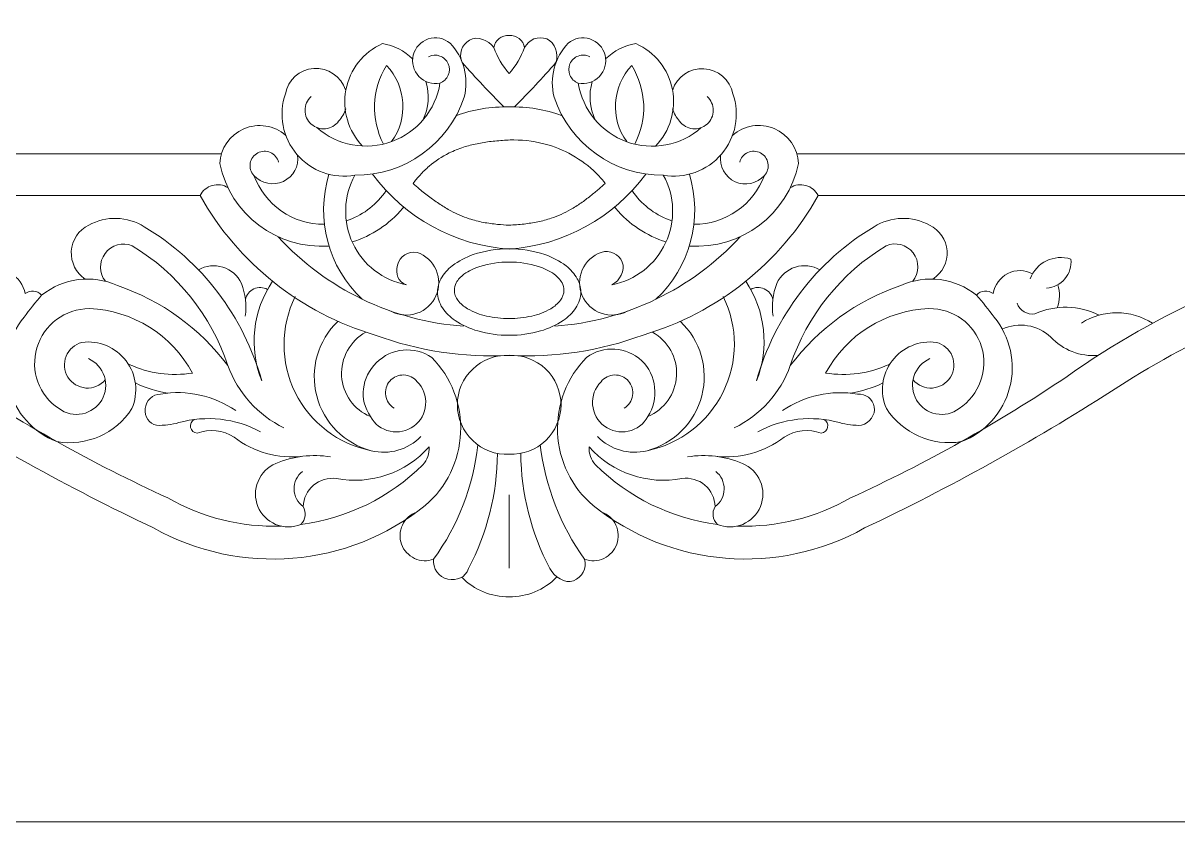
# Model space of a CAD drawing. Header units: millimetres. Extents: x 4882 to 5126, y 3141 to 3427.
# Drawn here: x 4941.2 to 5042.1, y 3304.5 to 3374.4 of the extents above; entities that cross this region are included whole.
import ezdxf

# ---------------------------------------------------------------- set-up
doc = ezdxf.new("R2010")
doc.units = ezdxf.units.MM
doc.header["$MEASUREMENT"] = 0
doc.layers.add('SITARA ALL', color=18, linetype='Continuous', true_color=0x000000)

msp = doc.modelspace()

# ---------------------------------------------------------------- linework, layer by layer
at = {"layer": 'SITARA ALL', "lineweight": 9}
for points, knots in [([(4881.69, 3426.53), (4881.69, 3426.53), (5125.69, 3426.53), (5125.69, 3426.53), (5125.69, 3426.53), (5125.69, 3304.53), (5125.69, 3304.53), (5125.69, 3304.53), (4881.69, 3304.53), (4881.69, 3304.53), (4881.69, 3304.53), (4881.69, 3426.53), (4881.69, 3426.53)], [0, 0, 0, 0, 0.25, 0.25, 0.25, 0.5, 0.5, 0.5, 0.75, 0.75, 0.75, 1, 1, 1, 1]), ([(4970.21, 3361.08), (4974.54, 3361.04), (4978.39, 3363.79), (4979.76, 3367.9), (4980.19, 3369.58), (4979.72, 3371.37), (4978.52, 3372.63), (4977.99, 3373.06), (4977.28, 3373.2), (4976.62, 3372.99), (4975.97, 3372.77), (4975.48, 3372.24), (4975.31, 3371.58), (4975.14, 3370.91), (4975.33, 3370.21), (4975.8, 3369.71), (4976.28, 3369.22), (4976.97, 3369), (4977.64, 3369.13), (4977.97, 3369.25), (4978.23, 3369.5), (4978.37, 3369.82), (4978.51, 3370.14), (4978.51, 3370.5), (4978.37, 3370.82), (4978.23, 3371.14), (4977.97, 3371.38), (4977.64, 3371.5), (4977.32, 3371.62), (4976.96, 3371.6), (4976.65, 3371.44)], [0, 0, 0, 0, 0.090909, 0.090909, 0.090909, 0.181818, 0.181818, 0.181818, 0.272727, 0.272727, 0.272727, 0.363636, 0.363636, 0.363636, 0.454545, 0.454545, 0.454545, 0.545455, 0.545455, 0.545455, 0.636364, 0.636364, 0.636364, 0.727273, 0.727273, 0.727273, 0.818182, 0.818182, 0.818182, 1, 1, 1, 1]), ([(4983.21, 3367.06), (4981.97, 3368.31), (4980.76, 3369.59), (4979.59, 3370.92), (4979.25, 3371.64), (4979.52, 3372.5), (4980.22, 3372.89), (4980.91, 3373.29), (4981.9, 3372.89), (4982.34, 3372.23), (4982.45, 3372.87), (4983.03, 3373.33), (4983.69, 3373.3), (4984.34, 3373.33), (4984.92, 3372.87), (4985.04, 3372.23), (4985.38, 3372.95), (4986.23, 3373.28), (4986.97, 3372.99), (4987.71, 3372.69), (4988.02, 3371.68), (4987.78, 3370.92), (4986.61, 3369.59), (4985.41, 3368.31), (4984.16, 3367.06)], [0, 0, 0, 0, 0.111111, 0.111111, 0.111111, 0.222222, 0.222222, 0.222222, 0.333333, 0.333333, 0.333333, 0.444444, 0.444444, 0.444444, 0.555556, 0.555556, 0.555556, 0.666667, 0.666667, 0.666667, 0.777778, 0.777778, 0.777778, 1, 1, 1, 1]), ([(4997.16, 3361.08), (4992.84, 3361.04), (4988.98, 3363.79), (4987.62, 3367.9), (4987.19, 3369.58), (4987.65, 3371.37), (4988.85, 3372.63), (4989.38, 3373.06), (4990.1, 3373.2), (4990.75, 3372.99), (4991.4, 3372.78), (4991.9, 3372.24), (4992.07, 3371.58), (4992.23, 3370.91), (4992.05, 3370.21), (4991.58, 3369.71), (4991.11, 3369.22), (4990.41, 3369), (4989.73, 3369.13), (4989.41, 3369.25), (4989.14, 3369.5), (4989, 3369.82), (4988.86, 3370.13), (4988.86, 3370.5), (4989, 3370.82), (4989.14, 3371.14), (4989.4, 3371.38), (4989.73, 3371.5), (4990.06, 3371.62), (4990.42, 3371.6), (4990.73, 3371.44)], [0, 0, 0, 0, 0.090909, 0.090909, 0.090909, 0.181818, 0.181818, 0.181818, 0.272727, 0.272727, 0.272727, 0.363636, 0.363636, 0.363636, 0.454545, 0.454545, 0.454545, 0.545455, 0.545455, 0.545455, 0.636364, 0.636364, 0.636364, 0.727273, 0.727273, 0.727273, 0.818182, 0.818182, 0.818182, 1, 1, 1, 1]), ([(4975.25, 3371.24), (4974.54, 3371.96), (4973.61, 3372.43), (4972.61, 3372.58), (4970.95, 3371.83), (4969.76, 3370.33), (4969.42, 3368.54), (4969.08, 3366.76), (4969.62, 3364.93), (4970.88, 3363.63)], [0, 0, 0, 0, 0.25, 0.25, 0.25, 0.5, 0.5, 0.5, 1, 1, 1, 1]), ([(4985.04, 3372.23), (4984.72, 3371.4), (4984.27, 3370.63), (4983.69, 3369.96), (4983.11, 3370.63), (4982.65, 3371.4), (4982.34, 3372.23)], [0, 0, 0, 0, 0.333333, 0.333333, 0.333333, 1, 1, 1, 1]), ([(4992.12, 3371.24), (4992.84, 3371.96), (4993.76, 3372.43), (4994.77, 3372.58), (4996.42, 3371.84), (4997.61, 3370.34), (4997.96, 3368.56), (4998.3, 3366.78), (4997.75, 3364.93), (4996.49, 3363.63)], [0, 0, 0, 0, 0.25, 0.25, 0.25, 0.5, 0.5, 0.5, 1, 1, 1, 1]), ([(4973.38, 3349.18), (4974.07, 3348.81), (4974.89, 3348.75), (4975.63, 3349), (4976.38, 3349.26), (4976.98, 3349.81), (4977.29, 3350.53), (4977.61, 3351.25), (4977.61, 3352.07), (4977.3, 3352.79), (4976.98, 3353.51), (4976.38, 3354.07), (4975.64, 3354.33), (4974.86, 3354.46), (4974.12, 3353.97), (4973.93, 3353.21), (4973.74, 3352.44), (4973.96, 3351.75), (4974.71, 3351.5), (4972.65, 3351.89), (4970.91, 3353.24), (4970.02, 3355.13), (4969.13, 3357.02), (4969.2, 3359.24), (4970.21, 3361.08), (4968.32, 3360.74), (4966.39, 3361.43), (4965.14, 3362.89), (4963.89, 3364.35), (4963.51, 3366.38), (4964.13, 3368.2), (4964.36, 3369.42), (4965.38, 3370.33), (4966.61, 3370.42), (4967.85, 3370.51), (4969, 3369.7), (4969.4, 3368.53)], [0, 0, 0, 0, 0.076923, 0.076923, 0.076923, 0.153846, 0.153846, 0.153846, 0.230769, 0.230769, 0.230769, 0.307692, 0.307692, 0.307692, 0.384615, 0.384615, 0.384615, 0.461538, 0.461538, 0.461538, 0.538462, 0.538462, 0.538462, 0.615385, 0.615385, 0.615385, 0.692308, 0.692308, 0.692308, 0.769231, 0.769231, 0.769231, 0.846154, 0.846154, 0.846154, 1, 1, 1, 1]), ([(4973.42, 3364.01), (4974.89, 3366.05), (4974.7, 3368.84), (4972.97, 3370.66), (4971.67, 3368.58), (4971.57, 3365.97), (4972.71, 3363.8)], [0, 0, 0, 0, 0.333333, 0.333333, 0.333333, 1, 1, 1, 1]), ([(4993.99, 3349.18), (4993.3, 3348.81), (4992.49, 3348.75), (4991.74, 3349), (4991, 3349.26), (4990.4, 3349.81), (4990.08, 3350.53), (4989.76, 3351.25), (4989.76, 3352.07), (4990.08, 3352.79), (4990.39, 3353.51), (4990.99, 3354.07), (4991.73, 3354.33), (4992.47, 3354.57), (4993.28, 3354.2), (4993.58, 3353.48), (4993.87, 3352.76), (4993.36, 3351.85), (4992.67, 3351.5), (4994.72, 3351.89), (4996.47, 3353.25), (4997.36, 3355.15), (4998.25, 3357.05), (4998.18, 3359.24), (4997.16, 3361.08), (4999.06, 3360.75), (5000.99, 3361.45), (5002.24, 3362.91), (5003.49, 3364.38), (5003.87, 3366.38), (5003.24, 3368.2), (5002.99, 3369.42), (5001.95, 3370.32), (5000.71, 3370.38), (4999.47, 3370.45), (4998.35, 3369.71), (4997.98, 3368.53)], [0, 0, 0, 0, 0.076923, 0.076923, 0.076923, 0.153846, 0.153846, 0.153846, 0.230769, 0.230769, 0.230769, 0.307692, 0.307692, 0.307692, 0.384615, 0.384615, 0.384615, 0.461538, 0.461538, 0.461538, 0.538462, 0.538462, 0.538462, 0.615385, 0.615385, 0.615385, 0.692308, 0.692308, 0.692308, 0.769231, 0.769231, 0.769231, 0.846154, 0.846154, 0.846154, 1, 1, 1, 1]), ([(4993.96, 3364.01), (4992.49, 3366.04), (4992.68, 3368.84), (4994.4, 3370.66), (4995.7, 3368.58), (4995.8, 3365.97), (4994.66, 3363.8)], [0, 0, 0, 0, 0.333333, 0.333333, 0.333333, 1, 1, 1, 1]), ([(4966.89, 3365.24), (4968.69, 3363.67), (4971.19, 3363.2), (4973.43, 3364.02), (4975.67, 3364.84), (4977.28, 3366.78), (4977.64, 3369.13)], [0, 0, 0, 0, 0.333333, 0.333333, 0.333333, 1, 1, 1, 1]), ([(5000.48, 3365.24), (4998.7, 3363.67), (4996.2, 3363.19), (4993.97, 3364), (4991.73, 3364.8), (4990.11, 3366.79), (4989.73, 3369.13)], [0, 0, 0, 0, 0.333333, 0.333333, 0.333333, 1, 1, 1, 1]), ([(4966.38, 3367.96), (4966.04, 3367.65), (4965.85, 3367.21), (4965.85, 3366.75), (4965.85, 3366.29), (4966.04, 3365.85), (4966.39, 3365.55), (4966.73, 3365.24), (4967.19, 3365.09), (4967.64, 3365.14), (4968.1, 3365.19), (4968.51, 3365.43), (4968.78, 3365.8), (4969.07, 3366.11), (4969.29, 3366.48), (4969.41, 3366.88)], [0, 0, 0, 0, 0.166667, 0.166667, 0.166667, 0.333333, 0.333333, 0.333333, 0.5, 0.5, 0.5, 0.666667, 0.666667, 0.666667, 1, 1, 1, 1]), ([(5000.99, 3367.96), (5001.33, 3367.65), (5001.53, 3367.21), (5001.53, 3366.75), (5001.53, 3366.29), (5001.33, 3365.85), (5000.99, 3365.55), (5000.65, 3365.24), (5000.19, 3365.09), (4999.73, 3365.14), (4999.28, 3365.19), (4998.86, 3365.43), (4998.59, 3365.8), (4998.3, 3366.11), (4998.09, 3366.48), (4997.96, 3366.88)], [0, 0, 0, 0, 0.166667, 0.166667, 0.166667, 0.333333, 0.333333, 0.333333, 0.5, 0.5, 0.5, 0.666667, 0.666667, 0.666667, 1, 1, 1, 1]), ([(4979.05, 3366.27), (4980.53, 3366.83), (4982.11, 3367.09), (4983.69, 3367.05), (4985.27, 3367.09), (4986.84, 3366.83), (4988.32, 3366.27)], [0, 0, 0, 0, 0.333333, 0.333333, 0.333333, 1, 1, 1, 1]), ([(4964.17, 3364.56), (4963.16, 3365.44), (4961.73, 3365.66), (4960.5, 3365.13), (4959.28, 3364.6), (4958.45, 3363.44), (4958.39, 3362.1), (4959.33, 3357.65), (4963.4, 3354.57), (4967.94, 3354.88)], [0, 0, 0, 0, 0.25, 0.25, 0.25, 0.5, 0.5, 0.5, 1, 1, 1, 1]), ([(5003.21, 3364.56), (5004.21, 3365.44), (5005.63, 3365.67), (5006.86, 3365.15), (5008.09, 3364.63), (5008.91, 3363.44), (5008.99, 3362.1), (5008.05, 3357.65), (5003.97, 3354.57), (4999.43, 3354.88)], [0, 0, 0, 0, 0.25, 0.25, 0.25, 0.5, 0.5, 0.5, 1, 1, 1, 1]), ([(4991.54, 3361.02), (4990.31, 3362.3), (4988.77, 3363.23), (4987.07, 3363.73), (4986.11, 3364.01), (4985.11, 3364.16), (4984.11, 3364.16), (4983.89, 3364.16), (4983.67, 3364.16), (4983.45, 3364.14), (4983, 3364.12), (4982.56, 3364.08), (4982.12, 3364.03), (4981.7, 3363.98), (4981.29, 3363.91), (4980.88, 3363.83), (4980.48, 3363.75), (4980.09, 3363.65), (4979.7, 3363.53), (4979.27, 3363.39), (4978.85, 3363.22), (4978.45, 3363.02), (4977.82, 3362.71), (4977.23, 3362.32), (4976.7, 3361.86), (4976.41, 3361.62), (4976.15, 3361.36), (4975.9, 3361.09), (4975.68, 3360.86), (4975.48, 3360.61), (4975.29, 3360.36), (4975.47, 3360.19), (4975.65, 3360.03), (4975.84, 3359.87), (4976.15, 3359.63), (4976.45, 3359.39), (4976.76, 3359.15), (4977.05, 3358.94), (4977.35, 3358.73), (4977.65, 3358.53), (4977.96, 3358.32), (4978.27, 3358.13), (4978.6, 3357.96), (4979.11, 3357.68), (4979.65, 3357.45), (4980.2, 3357.27), (4980.61, 3357.14), (4981.02, 3357.03), (4981.44, 3356.95), (4981.85, 3356.88), (4982.27, 3356.82), (4982.68, 3356.78), (4983.01, 3356.74), (4983.35, 3356.72), (4983.68, 3356.71), (4984.12, 3356.73), (4984.55, 3356.76), (4984.99, 3356.81), (4985.39, 3356.86), (4985.79, 3356.92), (4986.19, 3357), (4986.58, 3357.08), (4986.97, 3357.19), (4987.35, 3357.31), (4987.94, 3357.5), (4988.52, 3357.76), (4989.06, 3358.07), (4989.37, 3358.24), (4989.67, 3358.44), (4989.96, 3358.64), (4990.25, 3358.84), (4990.53, 3359.05), (4990.8, 3359.27), (4991.05, 3359.47), (4991.29, 3359.67), (4991.53, 3359.87), (4991.72, 3360.03), (4991.9, 3360.19), (4992.08, 3360.36), (4991.91, 3360.59), (4991.73, 3360.81), (4991.54, 3361.02)], [0, 0, 0, 0, 0.037037, 0.037037, 0.037037, 0.074074, 0.074074, 0.074074, 0.111111, 0.111111, 0.111111, 0.148148, 0.148148, 0.148148, 0.185185, 0.185185, 0.185185, 0.222222, 0.222222, 0.222222, 0.259259, 0.259259, 0.259259, 0.296296, 0.296296, 0.296296, 0.333333, 0.333333, 0.333333, 0.37037, 0.37037, 0.37037, 0.407407, 0.407407, 0.407407, 0.444444, 0.444444, 0.444444, 0.481481, 0.481481, 0.481481, 0.518519, 0.518519, 0.518519, 0.555556, 0.555556, 0.555556, 0.592593, 0.592593, 0.592593, 0.62963, 0.62963, 0.62963, 0.666667, 0.666667, 0.666667, 0.703704, 0.703704, 0.703704, 0.740741, 0.740741, 0.740741, 0.777778, 0.777778, 0.777778, 0.814815, 0.814815, 0.814815, 0.851852, 0.851852, 0.851852, 0.888889, 0.888889, 0.888889, 0.925926, 0.925926, 0.925926, 0.962963, 0.962963, 0.962963, 1, 1, 1, 1]), ([(4958.53, 3362.94), (4958.53, 3362.94), (4883.69, 3362.94), (4883.69, 3362.94), (4883.69, 3362.94), (4883.69, 3342.84), (4883.69, 3342.84), (4884.52, 3341.06), (4886.64, 3340.29), (4888.42, 3341.12), (4890.2, 3341.94), (4891.02, 3341.17), (4890.21, 3342.96)], [0, 0, 0, 0, 0.2, 0.2, 0.2, 0.4, 0.4, 0.4, 0.6, 0.6, 0.6, 1, 1, 1, 1]), ([(4963.54, 3362.21), (4963.44, 3362.59), (4963.18, 3362.91), (4962.82, 3363.06), (4962.47, 3363.22), (4962.06, 3363.21), (4961.72, 3363.03), (4961.37, 3362.84), (4961.13, 3362.51), (4961.06, 3362.13), (4961, 3361.74), (4961.11, 3361.35), (4961.38, 3361.06), (4962.32, 3358.48), (4964.79, 3356.76), (4967.54, 3356.79)], [0, 0, 0, 0, 0.166667, 0.166667, 0.166667, 0.333333, 0.333333, 0.333333, 0.5, 0.5, 0.5, 0.666667, 0.666667, 0.666667, 1, 1, 1, 1]), ([(5003.84, 3362.21), (5003.93, 3362.59), (5004.19, 3362.91), (5004.55, 3363.06), (5004.9, 3363.22), (5005.31, 3363.21), (5005.66, 3363.03), (5006, 3362.84), (5006.24, 3362.51), (5006.31, 3362.13), (5006.38, 3361.74), (5006.26, 3361.35), (5006, 3361.06), (5005.06, 3358.48), (5002.59, 3356.77), (4999.84, 3356.79)], [0, 0, 0, 0, 0.166667, 0.166667, 0.166667, 0.333333, 0.333333, 0.333333, 0.5, 0.5, 0.5, 0.666667, 0.666667, 0.666667, 1, 1, 1, 1]), ([(5008.84, 3362.94), (5008.84, 3362.94), (5083.69, 3362.94), (5083.69, 3362.94), (5083.69, 3362.94), (5083.69, 3342.84), (5083.69, 3342.84), (5083.65, 3341.05), (5082.18, 3339.62), (5080.39, 3339.64), (5078.6, 3339.66), (5077.16, 3341.17), (5077.16, 3342.96), (5076.57, 3342.92), (5076.03, 3342.59), (5075.71, 3342.09), (5075.04, 3341.21), (5073.89, 3340.85), (5072.84, 3341.18), (5072.13, 3338.08), (5069.59, 3335.74), (5066.44, 3335.29), (5063.3, 3334.85), (5060.17, 3336.45), (5058.64, 3339.23), (5058.02, 3340.31), (5057.91, 3341.6), (5058.31, 3342.78), (5058.72, 3343.95), (5059.62, 3344.89), (5060.77, 3345.36), (5061.92, 3345.83), (5063.22, 3345.78), (5064.33, 3345.22), (5065.44, 3344.67), (5066.26, 3343.65), (5066.57, 3342.45), (5066.87, 3341.61), (5066.78, 3340.68), (5066.33, 3339.91), (5065.87, 3339.14), (5065.09, 3338.61), (5064.21, 3338.46), (5063.33, 3338.32), (5062.43, 3338.57), (5061.75, 3339.16), (5061.07, 3339.75), (5060.69, 3340.61), (5060.71, 3341.5), (5060.74, 3342.04), (5061, 3342.54), (5061.42, 3342.88), (5061.85, 3343.21), (5062.4, 3343.33), (5062.93, 3343.22), (5063.46, 3343.12), (5063.92, 3342.78), (5064.18, 3342.31), (5064.44, 3341.83), (5064.48, 3341.26), (5064.28, 3340.76)], [0, 0, 0, 0, 0.047619, 0.047619, 0.047619, 0.095238, 0.095238, 0.095238, 0.142857, 0.142857, 0.142857, 0.190476, 0.190476, 0.190476, 0.238095, 0.238095, 0.238095, 0.285714, 0.285714, 0.285714, 0.333333, 0.333333, 0.333333, 0.380952, 0.380952, 0.380952, 0.428571, 0.428571, 0.428571, 0.47619, 0.47619, 0.47619, 0.52381, 0.52381, 0.52381, 0.571429, 0.571429, 0.571429, 0.619048, 0.619048, 0.619048, 0.666667, 0.666667, 0.666667, 0.714286, 0.714286, 0.714286, 0.761905, 0.761905, 0.761905, 0.809524, 0.809524, 0.809524, 0.857143, 0.857143, 0.857143, 0.904762, 0.904762, 0.904762, 1, 1, 1, 1]), ([(4961.38, 3361.06), (4962.03, 3360.34), (4963.08, 3360.12), (4963.96, 3360.54), (4964.84, 3360.95), (4965.35, 3361.86), (4965.2, 3362.83)], [0, 0, 0, 0, 0.333333, 0.333333, 0.333333, 1, 1, 1, 1]), ([(5006, 3361.06), (5005.36, 3360.33), (5004.32, 3360.11), (5003.44, 3360.5), (5002.55, 3360.9), (5002.04, 3361.87), (5002.17, 3362.83)], [0, 0, 0, 0, 0.333333, 0.333333, 0.333333, 1, 1, 1, 1]), ([(4995.63, 3361.18), (4992.81, 3357.34), (4988.44, 3354.94), (4983.69, 3354.61), (4978.94, 3354.94), (4974.57, 3357.34), (4971.75, 3361.18)], [0, 0, 0, 0, 0.333333, 0.333333, 0.333333, 1, 1, 1, 1]), ([(4956.68, 3359.29), (4956.68, 3359.29), (4887.09, 3359.29), (4887.09, 3359.29), (4887.09, 3359.29), (4887.09, 3353.98), (4887.09, 3353.98), (4889.67, 3358.37), (4895.23, 3359.99), (4899.77, 3357.69), (4902.41, 3356.36), (4905.29, 3355.56), (4908.24, 3355.35), (4904.37, 3355.89), (4900.49, 3354.54), (4897.78, 3351.73), (4895.07, 3348.92), (4893.87, 3345.02), (4894.54, 3341.18), (4895.27, 3338.07), (4897.84, 3335.75), (4901, 3335.33), (4904.16, 3334.91), (4907.22, 3336.43), (4908.74, 3339.23), (4909.35, 3340.31), (4909.47, 3341.61), (4909.06, 3342.78), (4908.65, 3343.96), (4907.76, 3344.9), (4906.61, 3345.36), (4905.45, 3345.83), (4904.16, 3345.78), (4903.04, 3345.22), (4901.93, 3344.66), (4901.12, 3343.66), (4900.8, 3342.45), (4900.5, 3341.61), (4900.6, 3340.67), (4901.05, 3339.9), (4901.51, 3339.13), (4902.28, 3338.6), (4903.16, 3338.46), (4904.05, 3338.32), (4904.95, 3338.58), (4905.63, 3339.16), (4906.3, 3339.75), (4906.68, 3340.61), (4906.66, 3341.5), (4906.64, 3342.04), (4906.38, 3342.55), (4905.95, 3342.88), (4905.52, 3343.21), (4904.97, 3343.34), (4904.44, 3343.22), (4903.91, 3343.11), (4903.46, 3342.78), (4903.2, 3342.3), (4902.94, 3341.83), (4902.9, 3341.26), (4903.09, 3340.76)], [0, 0, 0, 0, 0.047619, 0.047619, 0.047619, 0.095238, 0.095238, 0.095238, 0.142857, 0.142857, 0.142857, 0.190476, 0.190476, 0.190476, 0.238095, 0.238095, 0.238095, 0.285714, 0.285714, 0.285714, 0.333333, 0.333333, 0.333333, 0.380952, 0.380952, 0.380952, 0.428571, 0.428571, 0.428571, 0.47619, 0.47619, 0.47619, 0.52381, 0.52381, 0.52381, 0.571429, 0.571429, 0.571429, 0.619048, 0.619048, 0.619048, 0.666667, 0.666667, 0.666667, 0.714286, 0.714286, 0.714286, 0.761905, 0.761905, 0.761905, 0.809524, 0.809524, 0.809524, 0.857143, 0.857143, 0.857143, 0.904762, 0.904762, 0.904762, 1, 1, 1, 1]), ([(5008.26, 3359.98), (5008.67, 3360.24), (5009.16, 3360.31), (5009.63, 3360.18), (5010.09, 3360.05), (5010.48, 3359.73), (5010.7, 3359.29), (5007.39, 3353.39), (5001.89, 3349.01), (4995.39, 3347.1), (4991.65, 3345.72), (4987.67, 3345.11), (4983.69, 3345.32), (4979.71, 3345.11), (4975.72, 3345.72), (4971.98, 3347.1), (4965.49, 3349.01), (4959.99, 3353.39), (4956.68, 3359.29), (4956.89, 3359.73), (4957.28, 3360.05), (4957.74, 3360.18), (4958.21, 3360.31), (4958.71, 3360.24), (4959.12, 3359.98)], [0, 0, 0, 0, 0.111111, 0.111111, 0.111111, 0.222222, 0.222222, 0.222222, 0.333333, 0.333333, 0.333333, 0.444444, 0.444444, 0.444444, 0.555556, 0.555556, 0.555556, 0.666667, 0.666667, 0.666667, 0.777778, 0.777778, 0.777778, 1, 1, 1, 1]), ([(5010.7, 3359.29), (5010.7, 3359.29), (5080.28, 3359.29), (5080.28, 3359.29), (5080.28, 3359.29), (5080.28, 3353.98), (5080.28, 3353.98), (5077.7, 3358.37), (5072.15, 3360), (5067.61, 3357.69), (5064.97, 3356.36), (5062.09, 3355.56), (5059.14, 3355.35), (5062.99, 3355.89), (5066.88, 3354.56), (5069.58, 3351.76), (5072.29, 3348.96), (5073.5, 3345.01), (5072.84, 3341.18)], [0, 0, 0, 0, 0.142857, 0.142857, 0.142857, 0.285714, 0.285714, 0.285714, 0.428571, 0.428571, 0.428571, 0.571429, 0.571429, 0.571429, 0.714286, 0.714286, 0.714286, 1, 1, 1, 1]), ([(4969.45, 3357.09), (4970.79, 3357.52), (4971.96, 3358.37), (4972.78, 3359.52), (4972.78, 3359.52), (4972.94, 3359.74), (4972.94, 3359.74)], [0, 0, 0, 0, 0.333333, 0.333333, 0.333333, 1, 1, 1, 1]), ([(4997.92, 3357.09), (4996.58, 3357.52), (4995.41, 3358.37), (4994.59, 3359.52), (4994.59, 3359.52), (4994.41, 3359.78), (4994.41, 3359.78)], [0, 0, 0, 0, 0.333333, 0.333333, 0.333333, 1, 1, 1, 1]), ([(4969.97, 3355.25), (4971.69, 3355.77), (4973.22, 3356.79), (4974.37, 3358.18), (4974.37, 3358.18), (4974.47, 3358.3), (4974.47, 3358.3)], [0, 0, 0, 0, 0.333333, 0.333333, 0.333333, 1, 1, 1, 1]), ([(4997.41, 3355.25), (4995.69, 3355.77), (4994.15, 3356.79), (4993.01, 3358.18), (4993.01, 3358.18), (4992.91, 3358.3), (4992.91, 3358.3)], [0, 0, 0, 0, 0.333333, 0.333333, 0.333333, 1, 1, 1, 1]), ([(4963.01, 3351.8), (4961.27, 3349.23), (4960.92, 3345.97), (4962.07, 3343.09), (4960.5, 3348.73), (4956.83, 3353.56), (4951.8, 3356.57), (4950.32, 3357.49), (4948.46, 3357.55), (4946.94, 3356.71), (4946.06, 3356.28), (4945.48, 3355.41), (4945.42, 3354.43), (4945.37, 3353.46), (4945.83, 3352.53), (4946.64, 3352)], [0, 0, 0, 0, 0.166667, 0.166667, 0.166667, 0.333333, 0.333333, 0.333333, 0.5, 0.5, 0.5, 0.666667, 0.666667, 0.666667, 1, 1, 1, 1]), ([(5004.37, 3351.8), (5006.1, 3349.23), (5006.45, 3345.96), (5005.3, 3343.09), (5006.87, 3348.73), (5010.55, 3353.56), (5015.58, 3356.57), (5017.05, 3357.49), (5018.91, 3357.55), (5020.44, 3356.71), (5021.31, 3356.28), (5021.89, 3355.42), (5021.96, 3354.45), (5022.02, 3353.47), (5021.55, 3352.53), (5020.73, 3352)], [0, 0, 0, 0, 0.166667, 0.166667, 0.166667, 0.333333, 0.333333, 0.333333, 0.5, 0.5, 0.5, 0.666667, 0.666667, 0.666667, 1, 1, 1, 1]), ([(4963.75, 3330.4), (4960.29, 3330.28), (4956.86, 3331.13), (4953.86, 3332.86), (4947.26, 3335.87), (4940.93, 3339.43), (4934.92, 3343.49), (4926.89, 3349.17), (4917.83, 3353.2), (4908.24, 3355.35)], [0, 0, 0, 0, 0.25, 0.25, 0.25, 0.5, 0.5, 0.5, 1, 1, 1, 1]), ([(4959.11, 3344.43), (4957.65, 3348.8), (4954.69, 3352.52), (4950.75, 3354.91), (4949.9, 3355.25), (4948.92, 3354.98), (4948.37, 3354.24), (4947.83, 3353.5), (4947.83, 3352.51), (4948.41, 3351.8)], [0, 0, 0, 0, 0.25, 0.25, 0.25, 0.5, 0.5, 0.5, 1, 1, 1, 1]), ([(5003.63, 3330.4), (5007.09, 3330.28), (5010.52, 3331.13), (5013.52, 3332.86), (5020.11, 3335.87), (5026.45, 3339.43), (5032.46, 3343.49), (5040.48, 3349.17), (5049.55, 3353.2), (5059.14, 3355.35)], [0, 0, 0, 0, 0.25, 0.25, 0.25, 0.5, 0.5, 0.5, 1, 1, 1, 1]), ([(5008.26, 3344.43), (5009.72, 3348.8), (5012.69, 3352.52), (5016.63, 3354.91), (5017.47, 3355.27), (5018.44, 3355.01), (5019, 3354.29), (5019.56, 3353.56), (5019.53, 3352.52), (5018.96, 3351.8)], [0, 0, 0, 0, 0.25, 0.25, 0.25, 0.5, 0.5, 0.5, 1, 1, 1, 1]), ([(4983.69, 3354.64), (4982.62, 3354.65), (4981.56, 3354.48), (4980.55, 3354.13), (4979.89, 3353.91), (4979.27, 3353.58), (4978.72, 3353.16), (4978.31, 3352.85), (4977.98, 3352.47), (4977.73, 3352.02), (4977.53, 3351.67), (4977.43, 3351.27), (4977.43, 3350.86), (4977.43, 3350.37), (4977.58, 3349.89), (4977.86, 3349.48), (4978.15, 3349.04), (4978.53, 3348.67), (4978.96, 3348.38), (4979.57, 3347.97), (4980.24, 3347.66), (4980.95, 3347.46), (4981.84, 3347.2), (4982.76, 3347.07), (4983.69, 3347.08), (4984.61, 3347.07), (4985.54, 3347.2), (4986.43, 3347.46), (4987.13, 3347.66), (4987.8, 3347.97), (4988.41, 3348.38), (4988.85, 3348.67), (4989.22, 3349.04), (4989.52, 3349.48), (4989.79, 3349.89), (4989.94, 3350.37), (4989.95, 3350.86), (4989.95, 3351.27), (4989.84, 3351.67), (4989.64, 3352.02), (4989.4, 3352.47), (4989.06, 3352.85), (4988.66, 3353.16), (4988.1, 3353.58), (4987.48, 3353.91), (4986.82, 3354.13), (4985.81, 3354.48), (4984.75, 3354.65), (4983.69, 3354.64)], [0, 0, 0, 0, 0.0625, 0.0625, 0.0625, 0.125, 0.125, 0.125, 0.1875, 0.1875, 0.1875, 0.25, 0.25, 0.25, 0.3125, 0.3125, 0.3125, 0.375, 0.375, 0.375, 0.4375, 0.4375, 0.4375, 0.5, 0.5, 0.5, 0.5625, 0.5625, 0.5625, 0.625, 0.625, 0.625, 0.6875, 0.6875, 0.6875, 0.75, 0.75, 0.75, 0.8125, 0.8125, 0.8125, 0.875, 0.875, 0.875, 0.9375, 0.9375, 0.9375, 1, 1, 1, 1]), ([(5029.22, 3352.01), (5029.75, 3353.45), (5031.32, 3354.21), (5032.78, 3353.74), (5032.85, 3353.12), (5032.66, 3352.5), (5032.26, 3352.02), (5031.86, 3351.54), (5031.28, 3351.25), (5030.66, 3351.2)], [0, 0, 0, 0, 0.25, 0.25, 0.25, 0.5, 0.5, 0.5, 1, 1, 1, 1]), ([(4937.93, 3352.46), (4938.61, 3352.82), (4939.42, 3352.83), (4940.1, 3352.49), (4940.79, 3352.14), (4941.26, 3351.48), (4941.38, 3350.72), (4941.82, 3351.08), (4942.46, 3351.02), (4942.83, 3350.59), (4944.7, 3352.09), (4947.26, 3352.42), (4949.45, 3351.44), (4953.3, 3350.12), (4956.66, 3347.68), (4959.11, 3344.43), (4959.97, 3342.05), (4961.73, 3340.09), (4964.01, 3338.99)], [0, 0, 0, 0, 0.142857, 0.142857, 0.142857, 0.285714, 0.285714, 0.285714, 0.428571, 0.428571, 0.428571, 0.571429, 0.571429, 0.571429, 0.714286, 0.714286, 0.714286, 1, 1, 1, 1]), ([(4960.62, 3348.75), (4960.77, 3349.72), (4960.65, 3350.71), (4960.29, 3351.61), (4959.98, 3352.3), (4959.39, 3352.81), (4958.67, 3353.04), (4957.95, 3353.26), (4957.18, 3353.18), (4956.53, 3352.8)], [0, 0, 0, 0, 0.25, 0.25, 0.25, 0.5, 0.5, 0.5, 1, 1, 1, 1]), ([(4983.69, 3348.54), (4983.02, 3348.54), (4982.36, 3348.62), (4981.71, 3348.76), (4981.13, 3348.89), (4980.57, 3349.1), (4980.06, 3349.4), (4979.73, 3349.59), (4979.44, 3349.84), (4979.2, 3350.14), (4979.01, 3350.39), (4978.9, 3350.7), (4978.9, 3351.01), (4978.9, 3351.24), (4978.95, 3351.46), (4979.06, 3351.66), (4979.23, 3351.96), (4979.46, 3352.22), (4979.74, 3352.42), (4980.17, 3352.72), (4980.63, 3352.95), (4981.13, 3353.1), (4981.96, 3353.36), (4982.82, 3353.49), (4983.69, 3353.48), (4984.55, 3353.49), (4985.42, 3353.36), (4986.25, 3353.1), (4986.74, 3352.95), (4987.21, 3352.72), (4987.63, 3352.42), (4987.91, 3352.22), (4988.14, 3351.96), (4988.31, 3351.66), (4988.42, 3351.46), (4988.48, 3351.24), (4988.48, 3351.01), (4988.47, 3350.7), (4988.36, 3350.39), (4988.17, 3350.14), (4987.94, 3349.84), (4987.65, 3349.59), (4987.32, 3349.4), (4986.8, 3349.1), (4986.24, 3348.89), (4985.66, 3348.76), (4985.01, 3348.62), (4984.35, 3348.54), (4983.69, 3348.54)], [0, 0, 0, 0, 0.0625, 0.0625, 0.0625, 0.125, 0.125, 0.125, 0.1875, 0.1875, 0.1875, 0.25, 0.25, 0.25, 0.3125, 0.3125, 0.3125, 0.375, 0.375, 0.375, 0.4375, 0.4375, 0.4375, 0.5, 0.5, 0.5, 0.5625, 0.5625, 0.5625, 0.625, 0.625, 0.625, 0.6875, 0.6875, 0.6875, 0.75, 0.75, 0.75, 0.8125, 0.8125, 0.8125, 0.875, 0.875, 0.875, 0.9375, 0.9375, 0.9375, 1, 1, 1, 1]), ([(5029.44, 3352.46), (5028.76, 3352.82), (5027.95, 3352.83), (5027.27, 3352.48), (5026.58, 3352.13), (5026.11, 3351.48), (5026, 3350.72), (5025.56, 3351.08), (5024.91, 3351.02), (5024.54, 3350.59), (5022.67, 3352.09), (5020.12, 3352.42), (5017.92, 3351.44), (5014.08, 3350.12), (5010.71, 3347.68), (5008.26, 3344.43), (5007.41, 3342.05), (5005.65, 3340.09), (5003.36, 3338.99)], [0, 0, 0, 0, 0.142857, 0.142857, 0.142857, 0.285714, 0.285714, 0.285714, 0.428571, 0.428571, 0.428571, 0.571429, 0.571429, 0.571429, 0.714286, 0.714286, 0.714286, 1, 1, 1, 1]), ([(5006.75, 3348.75), (5006.61, 3349.72), (5006.72, 3350.71), (5007.08, 3351.61), (5007.4, 3352.3), (5007.98, 3352.81), (5008.7, 3353.04), (5009.41, 3353.27), (5010.2, 3353.18), (5010.85, 3352.8)], [0, 0, 0, 0, 0.25, 0.25, 0.25, 0.5, 0.5, 0.5, 1, 1, 1, 1]), ([(4903.62, 3338.42), (4902.31, 3338.04), (4900.9, 3338.29), (4899.79, 3339.08), (4898.69, 3339.88), (4898.01, 3341.15), (4897.95, 3342.51), (4897.72, 3345.36), (4898.85, 3348.15), (4901.01, 3350.03), (4903.16, 3351.91), (4906.1, 3352.66), (4908.89, 3352.05), (4916.76, 3350.01), (4924.25, 3346.68), (4931.03, 3342.19), (4937.97, 3337.76), (4945.18, 3333.76), (4952.62, 3330.23), (4960.2, 3325.99), (4969.59, 3326.76), (4976.36, 3332.2), (4978.22, 3333.8), (4979.34, 3336.1), (4979.45, 3338.56), (4979.55, 3341.02), (4978.64, 3343.4), (4976.92, 3345.15), (4975.41, 3346.17), (4973.38, 3345.98), (4972.09, 3344.69), (4970.8, 3343.4), (4970.54, 3341.48), (4971.56, 3339.97), (4970.11, 3340.57), (4969.14, 3341.95), (4969.05, 3343.52), (4968.96, 3345.09), (4969.79, 3346.59), (4971.16, 3347.35)], [0, 0, 0, 0, 0.071429, 0.071429, 0.071429, 0.142857, 0.142857, 0.142857, 0.214286, 0.214286, 0.214286, 0.285714, 0.285714, 0.285714, 0.357143, 0.357143, 0.357143, 0.428571, 0.428571, 0.428571, 0.5, 0.5, 0.5, 0.571429, 0.571429, 0.571429, 0.642857, 0.642857, 0.642857, 0.714286, 0.714286, 0.714286, 0.785714, 0.785714, 0.785714, 0.857143, 0.857143, 0.857143, 1, 1, 1, 1]), ([(5063.76, 3338.42), (5065.07, 3338.04), (5066.48, 3338.29), (5067.59, 3339.09), (5068.69, 3339.89), (5069.37, 3341.15), (5069.42, 3342.51), (5069.65, 3345.37), (5068.51, 3348.16), (5066.35, 3350.04), (5064.19, 3351.92), (5061.28, 3352.67), (5058.49, 3352.05), (5050.61, 3350.01), (5043.13, 3346.68), (5036.34, 3342.19), (5029.4, 3337.76), (5022.19, 3333.76), (5014.75, 3330.23), (5007.18, 3325.99), (4997.79, 3326.77), (4991.02, 3332.2), (4989.15, 3333.8), (4988.03, 3336.09), (4987.92, 3338.55), (4987.82, 3341), (4988.74, 3343.4), (4990.46, 3345.15), (4991.92, 3346.22), (4993.94, 3346.1), (4995.27, 3344.86), (4996.59, 3343.62), (4996.78, 3341.5), (4995.81, 3339.97), (4997.26, 3340.58), (4998.23, 3341.97), (4998.32, 3343.55), (4998.4, 3345.12), (4997.59, 3346.59), (4996.21, 3347.35)], [0, 0, 0, 0, 0.071429, 0.071429, 0.071429, 0.142857, 0.142857, 0.142857, 0.214286, 0.214286, 0.214286, 0.285714, 0.285714, 0.285714, 0.357143, 0.357143, 0.357143, 0.428571, 0.428571, 0.428571, 0.5, 0.5, 0.5, 0.571429, 0.571429, 0.571429, 0.642857, 0.642857, 0.642857, 0.714286, 0.714286, 0.714286, 0.785714, 0.785714, 0.785714, 0.857143, 0.857143, 0.857143, 1, 1, 1, 1]), ([(4962.57, 3351.09), (4962.21, 3351.29), (4961.77, 3351.31), (4961.38, 3351.14), (4961, 3350.96), (4960.73, 3350.62), (4960.65, 3350.21)], [0, 0, 0, 0, 0.333333, 0.333333, 0.333333, 1, 1, 1, 1]), ([(5004.8, 3351.09), (5005.16, 3351.3), (5005.61, 3351.32), (5005.99, 3351.14), (5006.37, 3350.97), (5006.65, 3350.62), (5006.73, 3350.21)], [0, 0, 0, 0, 0.333333, 0.333333, 0.333333, 1, 1, 1, 1]), ([(4942.83, 3350.59), (4942.29, 3349.97), (4941.78, 3349.32), (4941.3, 3348.66), (4939.89, 3346.94), (4939.39, 3344.64), (4939.96, 3342.48), (4940.53, 3340.32), (4942.08, 3338.58), (4944.17, 3337.78), (4946.73, 3337.35), (4949.31, 3338.48), (4950.72, 3340.67), (4951.31, 3342.05), (4951.12, 3343.65), (4950.21, 3344.84), (4949.3, 3346.04), (4947.84, 3346.66), (4946.35, 3346.46), (4945.72, 3346.3), (4945.21, 3345.85), (4944.97, 3345.25), (4944.73, 3344.65), (4944.78, 3343.97), (4945.13, 3343.42), (4945.47, 3342.87), (4946.05, 3342.52), (4946.7, 3342.47), (4947.34, 3342.42), (4947.97, 3342.68), (4948.39, 3343.18)], [0, 0, 0, 0, 0.090909, 0.090909, 0.090909, 0.181818, 0.181818, 0.181818, 0.272727, 0.272727, 0.272727, 0.363636, 0.363636, 0.363636, 0.454545, 0.454545, 0.454545, 0.545455, 0.545455, 0.545455, 0.636364, 0.636364, 0.636364, 0.727273, 0.727273, 0.727273, 0.818182, 0.818182, 0.818182, 1, 1, 1, 1]), ([(4968.72, 3348.3), (4966.97, 3346.62), (4966.26, 3344.13), (4966.87, 3341.78), (4967.48, 3339.43), (4969.29, 3337.6), (4971.64, 3336.99), (4968.75, 3337.56), (4966.3, 3339.44), (4964.99, 3342.08), (4963.69, 3344.71), (4963.69, 3347.82), (4964.98, 3350.46)], [0, 0, 0, 0, 0.2, 0.2, 0.2, 0.4, 0.4, 0.4, 0.6, 0.6, 0.6, 1, 1, 1, 1]), ([(4998.65, 3348.3), (5000.41, 3346.63), (5001.13, 3344.15), (5000.53, 3341.8), (4999.93, 3339.45), (4998.08, 3337.61), (4995.74, 3336.99), (4998.63, 3337.57), (5001.08, 3339.46), (5002.38, 3342.1), (5003.69, 3344.74), (5003.7, 3347.82), (5002.4, 3350.46)], [0, 0, 0, 0, 0.2, 0.2, 0.2, 0.4, 0.4, 0.4, 0.6, 0.6, 0.6, 1, 1, 1, 1]), ([(5024.54, 3350.59), (5025.08, 3349.97), (5025.59, 3349.32), (5026.07, 3348.66), (5027.49, 3346.94), (5028, 3344.65), (5027.43, 3342.49), (5026.87, 3340.34), (5025.29, 3338.58), (5023.21, 3337.78), (5020.64, 3337.35), (5018.07, 3338.49), (5016.66, 3340.67), (5016.06, 3342.05), (5016.25, 3343.64), (5017.15, 3344.84), (5018.05, 3346.04), (5019.54, 3346.65), (5021.03, 3346.46), (5021.65, 3346.3), (5022.17, 3345.85), (5022.41, 3345.26), (5022.65, 3344.66), (5022.59, 3343.97), (5022.25, 3343.42), (5021.91, 3342.87), (5021.33, 3342.52), (5020.68, 3342.47), (5020.04, 3342.42), (5019.41, 3342.69), (5018.99, 3343.18)], [0, 0, 0, 0, 0.090909, 0.090909, 0.090909, 0.181818, 0.181818, 0.181818, 0.272727, 0.272727, 0.272727, 0.363636, 0.363636, 0.363636, 0.454545, 0.454545, 0.454545, 0.545455, 0.545455, 0.545455, 0.636364, 0.636364, 0.636364, 0.727273, 0.727273, 0.727273, 0.818182, 0.818182, 0.818182, 1, 1, 1, 1]), ([(5028.08, 3349.9), (5028.3, 3349.24), (5028.96, 3348.84), (5029.64, 3348.96), (5031.44, 3349.76), (5033.5, 3349.72), (5035.26, 3348.84)], [0, 0, 0, 0, 0.333333, 0.333333, 0.333333, 1, 1, 1, 1]), ([(4950.47, 3344.54), (4952.2, 3343.74), (4954.14, 3343.47), (4956.02, 3343.78), (4954.22, 3347.12), (4950.79, 3349.26), (4947, 3349.41), (4944.88, 3349.41), (4943.02, 3348.02), (4942.42, 3345.99), (4941.82, 3343.96), (4942.58, 3341.82), (4944.35, 3340.67), (4944.93, 3340.24), (4945.67, 3340.07), (4946.39, 3340.21), (4947.1, 3340.36), (4947.71, 3340.79), (4948.08, 3341.42), (4948.45, 3342.05), (4948.53, 3342.8), (4948.31, 3343.49), (4948.09, 3344.18), (4947.58, 3344.74), (4946.92, 3345.04)], [0, 0, 0, 0, 0.111111, 0.111111, 0.111111, 0.222222, 0.222222, 0.222222, 0.333333, 0.333333, 0.333333, 0.444444, 0.444444, 0.444444, 0.555556, 0.555556, 0.555556, 0.666667, 0.666667, 0.666667, 0.777778, 0.777778, 0.777778, 1, 1, 1, 1]), ([(5016.91, 3344.54), (5015.17, 3343.74), (5013.24, 3343.47), (5011.35, 3343.78), (5013.15, 3347.12), (5016.59, 3349.26), (5020.38, 3349.41), (5022.48, 3349.44), (5024.36, 3348.08), (5024.98, 3346.07), (5025.61, 3344.06), (5024.77, 3341.84), (5023.02, 3340.67), (5022.44, 3340.24), (5021.7, 3340.07), (5020.99, 3340.21), (5020.28, 3340.35), (5019.66, 3340.79), (5019.29, 3341.42), (5018.93, 3342.04), (5018.84, 3342.8), (5019.06, 3343.49), (5019.28, 3344.18), (5019.79, 3344.74), (5020.46, 3345.04)], [0, 0, 0, 0, 0.111111, 0.111111, 0.111111, 0.222222, 0.222222, 0.222222, 0.333333, 0.333333, 0.333333, 0.444444, 0.444444, 0.444444, 0.555556, 0.555556, 0.555556, 0.666667, 0.666667, 0.666667, 0.777778, 0.777778, 0.777778, 1, 1, 1, 1]), ([(5035.16, 3345.32), (5033.61, 3345.19), (5032.08, 3345.79), (5031.02, 3346.93), (5029.88, 3348), (5028.2, 3348.27), (5026.78, 3347.62)], [0, 0, 0, 0, 0.333333, 0.333333, 0.333333, 1, 1, 1, 1]), ([(4983.69, 3336.68), (4984.87, 3336.63), (4986.02, 3337.06), (4986.88, 3337.88), (4987.73, 3338.69), (4988.22, 3339.82), (4988.22, 3341), (4988.21, 3342.19), (4987.73, 3343.32), (4986.87, 3344.14), (4986.02, 3344.95), (4984.87, 3345.38), (4983.69, 3345.33), (4982.51, 3345.38), (4981.35, 3344.95), (4980.5, 3344.13), (4979.64, 3343.31), (4979.16, 3342.19), (4979.16, 3341), (4979.16, 3339.82), (4979.65, 3338.69), (4980.5, 3337.87), (4981.36, 3337.06), (4982.51, 3336.62), (4983.69, 3336.68)], [0, 0, 0, 0, 0.125, 0.125, 0.125, 0.25, 0.25, 0.25, 0.375, 0.375, 0.375, 0.5, 0.5, 0.5, 0.625, 0.625, 0.625, 0.75, 0.75, 0.75, 0.875, 0.875, 0.875, 1, 1, 1, 1]), ([(4971.56, 3339.97), (4971.92, 3339.31), (4972.55, 3338.85), (4973.28, 3338.69), (4974.01, 3338.53), (4974.77, 3338.69), (4975.36, 3339.14), (4975.96, 3339.58), (4976.34, 3340.27), (4976.39, 3341.01), (4976.45, 3341.76), (4976.18, 3342.49), (4975.66, 3343.02), (4975.37, 3343.38), (4974.94, 3343.6), (4974.47, 3343.61), (4974.01, 3343.62), (4973.57, 3343.43), (4973.26, 3343.08), (4972.96, 3342.73), (4972.82, 3342.26), (4972.9, 3341.8), (4972.97, 3341.35), (4973.25, 3340.95), (4973.65, 3340.71)], [0, 0, 0, 0, 0.111111, 0.111111, 0.111111, 0.222222, 0.222222, 0.222222, 0.333333, 0.333333, 0.333333, 0.444444, 0.444444, 0.444444, 0.555556, 0.555556, 0.555556, 0.666667, 0.666667, 0.666667, 0.777778, 0.777778, 0.777778, 1, 1, 1, 1]), ([(4995.81, 3339.97), (4995.45, 3339.31), (4994.83, 3338.85), (4994.1, 3338.69), (4993.37, 3338.53), (4992.61, 3338.69), (4992.01, 3339.14), (4991.41, 3339.58), (4991.04, 3340.26), (4990.98, 3341.01), (4990.92, 3341.75), (4991.19, 3342.49), (4991.72, 3343.02), (4992, 3343.38), (4992.44, 3343.6), (4992.9, 3343.61), (4993.36, 3343.63), (4993.81, 3343.43), (4994.11, 3343.08), (4994.42, 3342.73), (4994.55, 3342.26), (4994.48, 3341.81), (4994.4, 3341.35), (4994.13, 3340.95), (4993.73, 3340.71)], [0, 0, 0, 0, 0.111111, 0.111111, 0.111111, 0.222222, 0.222222, 0.222222, 0.333333, 0.333333, 0.333333, 0.444444, 0.444444, 0.444444, 0.555556, 0.555556, 0.555556, 0.666667, 0.666667, 0.666667, 0.777778, 0.777778, 0.777778, 1, 1, 1, 1]), ([(4959.79, 3340.5), (4957.87, 3341.81), (4955.52, 3342.33), (4953.23, 3341.94), (4952.52, 3341.92), (4951.94, 3341.37), (4951.88, 3340.67), (4951.82, 3339.96), (4952.19, 3339.35), (4952.88, 3339.21), (4953.54, 3339.18), (4954.19, 3339.26), (4954.81, 3339.44), (4957.21, 3340.11), (4959.77, 3339.82), (4961.96, 3338.64)], [0, 0, 0, 0, 0.166667, 0.166667, 0.166667, 0.333333, 0.333333, 0.333333, 0.5, 0.5, 0.5, 0.666667, 0.666667, 0.666667, 1, 1, 1, 1]), ([(5007.58, 3340.5), (5009.5, 3341.81), (5011.85, 3342.32), (5014.14, 3341.94), (5014.84, 3341.99), (5015.47, 3341.51), (5015.6, 3340.82), (5015.73, 3340.14), (5015.16, 3339.42), (5014.49, 3339.21), (5013.84, 3339.18), (5013.19, 3339.26), (5012.56, 3339.44), (5010.17, 3340.11), (5007.61, 3339.82), (5005.42, 3338.64)], [0, 0, 0, 0, 0.166667, 0.166667, 0.166667, 0.333333, 0.333333, 0.333333, 0.5, 0.5, 0.5, 0.666667, 0.666667, 0.666667, 1, 1, 1, 1]), ([(4965.65, 3336.5), (4963.51, 3336.25), (4961.36, 3336.85), (4959.65, 3338.17), (4958.69, 3338.79), (4957.49, 3338.92), (4956.41, 3338.52), (4956.13, 3338.55), (4955.91, 3338.75), (4955.85, 3339.03), (4955.79, 3339.3), (4955.93, 3339.58), (4956.17, 3339.71)], [0, 0, 0, 0, 0.2, 0.2, 0.2, 0.4, 0.4, 0.4, 0.6, 0.6, 0.6, 1, 1, 1, 1]), ([(5001.72, 3336.5), (5003.86, 3336.25), (5006.01, 3336.85), (5007.72, 3338.17), (5008.69, 3338.79), (5009.89, 3338.92), (5010.97, 3338.52), (5011.24, 3338.55), (5011.47, 3338.76), (5011.52, 3339.03), (5011.57, 3339.31), (5011.45, 3339.58), (5011.2, 3339.71)], [0, 0, 0, 0, 0.2, 0.2, 0.2, 0.4, 0.4, 0.4, 0.6, 0.6, 0.6, 1, 1, 1, 1]), ([(4968.08, 3336.45), (4966.47, 3336.71), (4964.81, 3336.51), (4963.3, 3335.87), (4962.6, 3335.58), (4962.03, 3335.02), (4961.74, 3334.31), (4961.44, 3333.61), (4961.44, 3332.82), (4961.73, 3332.11), (4962.02, 3331.4), (4962.58, 3330.84), (4963.28, 3330.55), (4963.99, 3330.25), (4964.78, 3330.25), (4965.49, 3330.54), (4965.91, 3330.95), (4965.99, 3331.59), (4965.69, 3332.1), (4965.2, 3332.45), (4964.9, 3333.02), (4964.89, 3333.62), (4964.88, 3334.23), (4965.16, 3334.81), (4965.63, 3335.18)], [0, 0, 0, 0, 0.111111, 0.111111, 0.111111, 0.222222, 0.222222, 0.222222, 0.333333, 0.333333, 0.333333, 0.444444, 0.444444, 0.444444, 0.555556, 0.555556, 0.555556, 0.666667, 0.666667, 0.666667, 0.777778, 0.777778, 0.777778, 1, 1, 1, 1]), ([(4965.49, 3330.54), (4969.51, 3331.06), (4973.25, 3332.89), (4976.14, 3335.75), (4976.53, 3336.17), (4976.74, 3336.74), (4976.69, 3337.32), (4974.66, 3335.04), (4971.59, 3333.99), (4968.59, 3334.55), (4967.87, 3334.65), (4967.14, 3334.44), (4966.59, 3333.97), (4966.03, 3333.5), (4965.71, 3332.82), (4965.69, 3332.1)], [0, 0, 0, 0, 0.166667, 0.166667, 0.166667, 0.333333, 0.333333, 0.333333, 0.5, 0.5, 0.5, 0.666667, 0.666667, 0.666667, 1, 1, 1, 1]), ([(4975.6, 3331.62), (4975.05, 3331.42), (4974.6, 3331.01), (4974.36, 3330.49), (4974.11, 3329.96), (4974.08, 3329.36), (4974.28, 3328.81), (4974.48, 3328.26), (4974.89, 3327.82), (4975.42, 3327.57), (4975.94, 3327.33), (4976.55, 3327.3), (4977.09, 3327.5), (4977, 3326.69), (4977.54, 3325.94), (4978.33, 3325.76), (4979.13, 3325.59), (4979.88, 3325.9), (4980.13, 3326.68), (4981.76, 3329.79), (4982.64, 3333.24), (4982.67, 3336.75)], [0, 0, 0, 0, 0.125, 0.125, 0.125, 0.25, 0.25, 0.25, 0.375, 0.375, 0.375, 0.5, 0.5, 0.5, 0.625, 0.625, 0.625, 0.75, 0.75, 0.75, 1, 1, 1, 1]), ([(4991.78, 3331.62), (4992.33, 3331.42), (4992.77, 3331.02), (4993.02, 3330.49), (4993.26, 3329.96), (4993.29, 3329.36), (4993.09, 3328.81), (4992.9, 3328.26), (4992.49, 3327.82), (4991.96, 3327.57), (4991.43, 3327.33), (4990.83, 3327.3), (4990.28, 3327.5), (4990.49, 3326.72), (4990.08, 3325.91), (4989.32, 3325.62), (4988.57, 3325.33), (4987.61, 3325.96), (4987.25, 3326.68), (4985.61, 3329.79), (4984.74, 3333.24), (4984.7, 3336.75)], [0, 0, 0, 0, 0.125, 0.125, 0.125, 0.25, 0.25, 0.25, 0.375, 0.375, 0.375, 0.5, 0.5, 0.5, 0.625, 0.625, 0.625, 0.75, 0.75, 0.75, 1, 1, 1, 1]), ([(5001.89, 3330.54), (4997.86, 3331.06), (4994.12, 3332.89), (4991.24, 3335.75), (4990.84, 3336.17), (4990.64, 3336.74), (4990.68, 3337.32), (4992.71, 3335.04), (4995.79, 3333.99), (4998.79, 3334.55), (4999.51, 3334.66), (5000.23, 3334.45), (5000.79, 3333.98), (5001.34, 3333.51), (5001.67, 3332.82), (5001.69, 3332.1)], [0, 0, 0, 0, 0.166667, 0.166667, 0.166667, 0.333333, 0.333333, 0.333333, 0.5, 0.5, 0.5, 0.666667, 0.666667, 0.666667, 1, 1, 1, 1]), ([(4999.29, 3336.45), (5000.91, 3336.71), (5002.57, 3336.51), (5004.07, 3335.87), (5004.78, 3335.58), (5005.34, 3335.02), (5005.64, 3334.32), (5005.93, 3333.61), (5005.94, 3332.82), (5005.65, 3332.11), (5005.36, 3331.4), (5004.8, 3330.84), (5004.1, 3330.55), (5003.39, 3330.25), (5002.6, 3330.25), (5001.89, 3330.54), (5001.47, 3330.95), (5001.38, 3331.59), (5001.69, 3332.1), (5002.18, 3332.45), (5002.47, 3333.02), (5002.48, 3333.63), (5002.49, 3334.23), (5002.22, 3334.81), (5001.74, 3335.18)], [0, 0, 0, 0, 0.111111, 0.111111, 0.111111, 0.222222, 0.222222, 0.222222, 0.333333, 0.333333, 0.333333, 0.444444, 0.444444, 0.444444, 0.555556, 0.555556, 0.555556, 0.666667, 0.666667, 0.666667, 0.777778, 0.777778, 0.777778, 1, 1, 1, 1]), ([(4979.54, 3325.93), (4980.63, 3324.82), (4982.13, 3324.2), (4983.69, 3324.2), (4985.25, 3324.2), (4986.74, 3324.82), (4987.84, 3325.93)], [0, 0, 0, 0, 0.333333, 0.333333, 0.333333, 1, 1, 1, 1])]:
    msp.add_open_spline(points, degree=3, knots=knots, dxfattribs=at)
for points in [[(4976.15, 3365.9), (4976.66, 3366.95), (4976.75, 3368.15), (4976.42, 3369.27)], [(4991.22, 3365.9), (4990.72, 3366.95), (4990.62, 3368.15), (4990.95, 3369.27)], [(4967.94, 3361.16), (4966.74, 3357.26), (4967.87, 3353.02), (4970.85, 3350.23)], [(4999.44, 3361.16), (5000.64, 3357.26), (4999.5, 3353.02), (4996.52, 3350.23)], [(4963.51, 3355.69), (4967.71, 3351.11), (4973.5, 3348.32), (4979.7, 3347.88)], [(5003.87, 3355.69), (4999.67, 3351.11), (4993.87, 3348.32), (4987.67, 3347.88)], [(5031.64, 3351.5), (5031.86, 3350.84), (5031.83, 3350.13), (5031.58, 3349.48)], [(5033.71, 3348.15), (5035.6, 3349.36), (5038.03, 3349.35), (5039.92, 3348.13)], [(4951.02, 3342.92), (4951.92, 3342.48), (4952.88, 3342.18), (4953.87, 3342.02)], [(5016.36, 3342.92), (5015.45, 3342.48), (5014.49, 3342.18), (5013.5, 3342.02)], [(4953.61, 3339.22), (4953.62, 3339.23), (4953.64, 3339.23), (4953.65, 3339.23)], [(5013.76, 3339.22), (5013.75, 3339.23), (5013.74, 3339.23), (5013.73, 3339.23)], [(4971.64, 3336.99), (4973.2, 3336.6), (4974.85, 3337.07), (4975.97, 3338.22)], [(4995.74, 3336.99), (4994.18, 3336.6), (4992.53, 3337.07), (4991.4, 3338.22)], [(4977.09, 3327.5), (4979.21, 3330.45), (4980.54, 3333.88), (4980.96, 3337.49)], [(4990.28, 3327.5), (4988.16, 3330.45), (4986.83, 3333.89), (4986.41, 3337.49)], [(4983.69, 3326.72), (4983.69, 3326.72), (4983.69, 3333.13), (4983.69, 3333.13)]]:
    msp.add_open_spline(points, degree=3, dxfattribs=at)

doc.saveas('drawing.dxf')
